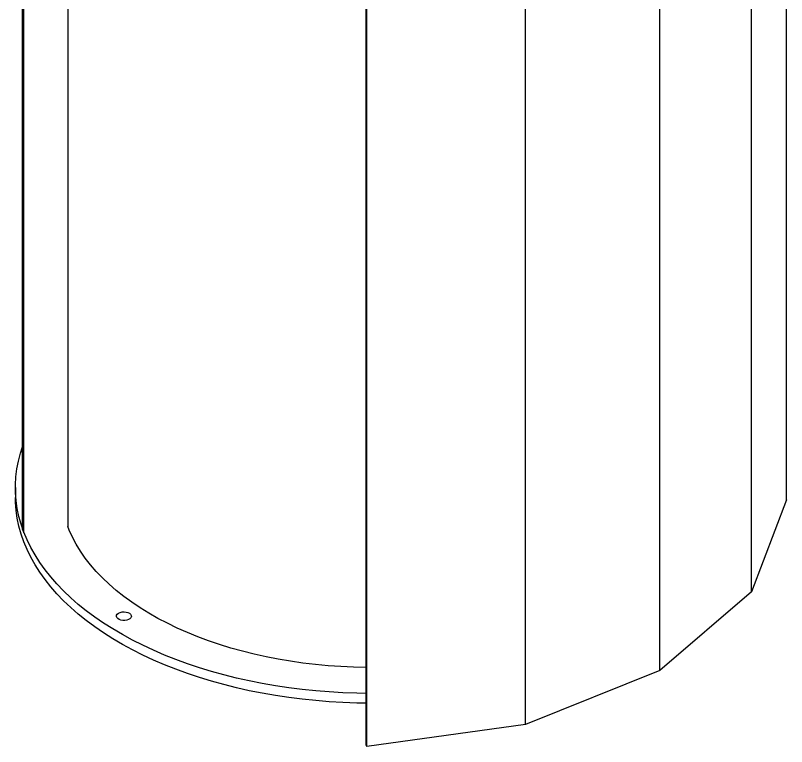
# Paper-space layout 'Sheet8' of a CAD drawing. Header units: millimetres. Extents: x 2 to 418, y 2 to 295.
# Drawn here: x 168.1 to 232.4, y 105.7 to 166.7 of the extents above; entities that cross this region are included whole.
import ezdxf

# ---------------------------------------------------------------- set-up
doc = ezdxf.new("R2010")
doc.units = ezdxf.units.MM

psp = doc.layouts.new('Sheet8')

# ---------------------------------------------------------------- linework, layer by layer
at = {"color": 7, "linetype": 'Continuous', "lineweight": 25}
for p, q in [((232.433772, 126.328616), (232.433772, 207.982698)), ((168.664212, 123.839733), (168.664212, 207.535166)), ((168.767416, 123.557305), (168.767416, 207.252738)), ((172.436664, 201.986509), (172.436664, 124.106209)), ((229.493067, 118.639256), (229.493067, 200.293337)), ((221.859251, 112.094196), (221.859251, 193.748278)), ((210.658711, 107.571991), (210.658711, 189.226072)), ((197.334896, 105.878711), (197.334896, 187.532793)), ((197.39311, 105.738357), (197.39311, 187.392438)), ((168.075182, 127.34549), (168.075182, 126.528949)), ((232.433772, 126.328616), (229.493067, 118.639256)), ((168.664212, 123.839733), (168.767416, 123.557305)), ((168.768444, 123.55743), (168.767416, 123.557305)), ((229.493067, 118.639256), (221.859251, 112.094196)), ((221.859251, 112.094196), (210.658711, 107.571991)), ((210.658711, 107.571991), (197.39311, 105.738357)), ((197.39311, 105.738357), (197.334896, 105.878711))]:
    psp.add_line(p, q, dxfattribs=at)
at = {"color": 7, "linetype": 'Continuous', "lineweight": 25, "flags": 128}
for points in [[(197.334896, 110.173513), (196.55659, 110.186802), (195.412082, 110.227771), (194.271158, 110.294171), (193.135515, 110.385905), (192.006839, 110.502836), (190.886808, 110.64479), (189.777085, 110.811556), (188.679319, 111.002887), (187.595141, 111.218497), (186.526161, 111.458068), (185.473969, 111.721242), (184.440127, 112.00763), (183.426171, 112.316805), (182.433607, 112.648308), (181.463911, 113.001646), (180.518523, 113.376295), (179.598847, 113.771699), (178.70625, 114.187268), (177.842058, 114.622387), (177.007555, 115.076409), (176.203981, 115.548659), (175.432529, 116.038435), (174.694346, 116.54501), (173.990529, 117.067632), (173.322122, 117.605523), (172.69012, 118.157885), (172.095461, 118.723897), (171.539028, 119.302718), (171.021649, 119.893488), (170.544092, 120.495329), (170.107066, 121.107348), (169.711221, 121.728635), (169.357145, 122.358267), (169.045364, 122.995308), (168.776341, 123.638812), (168.550475, 124.287824), (168.368104, 124.941378), (168.229496, 125.598504), (168.134859, 126.258225), (168.084333, 126.919562), (168.077992, 127.581532), (168.115847, 128.24315), (168.197841, 128.903436), (168.323853, 129.561406), (168.493694, 130.216085), (168.664212, 130.746118)], [(197.334896, 109.356972), (196.55659, 109.370261), (195.412082, 109.41123), (194.271158, 109.477631), (193.135515, 109.569365), (192.006839, 109.686295), (190.886808, 109.828249), (189.777085, 109.995015), (188.679319, 110.186346), (187.595141, 110.401957), (186.526161, 110.641527), (185.473969, 110.904702), (184.440127, 111.191089), (183.426171, 111.500264), (182.433607, 111.831767), (181.463911, 112.185105), (180.518523, 112.559755), (179.598847, 112.955158), (178.70625, 113.370728), (177.842058, 113.805846), (177.007555, 114.259868), (176.203981, 114.732118), (175.432529, 115.221894), (174.694346, 115.728469), (173.990529, 116.251091), (173.322122, 116.788982), (172.69012, 117.341344), (172.095461, 117.907356), (171.539028, 118.486177), (171.021649, 119.076947), (170.544092, 119.678788), (170.107066, 120.290807), (169.711221, 120.912094), (169.357145, 121.541726), (169.045364, 122.178767), (168.776341, 122.822272), (168.550475, 123.471283), (168.368104, 124.124837), (168.229496, 124.781963), (168.134859, 125.441684), (168.084333, 126.103021), (168.075182, 126.528949)], [(197.334896, 112.338678), (196.291269, 112.362153), (195.226991, 112.41114), (194.167094, 112.48531), (193.113365, 112.584538), (192.067582, 112.708656), (191.031507, 112.857454), (190.006888, 113.030683), (188.995452, 113.22805), (187.998905, 113.449223), (187.018927, 113.693827), (186.057172, 113.961451), (185.115259, 114.251644), (184.194779, 114.563916), (183.297282, 114.89774), (182.424283, 115.252555), (181.577253, 115.62776), (180.757621, 116.022725), (179.966769, 116.436782), (179.20603, 116.869234), (178.476687, 117.319351), (177.77997, 117.786374), (177.117054, 118.269517), (176.489056, 118.767963), (175.897036, 119.280873), (175.341992, 119.807382), (174.82486, 120.346602), (174.346511, 120.897623), (173.907752, 121.459517), (173.509324, 122.031336), (173.151898, 122.612116), (172.836077, 123.200878), (172.562392, 123.796628), (172.436664, 124.109426)], [(177.592982, 116.861426), (177.688372, 116.780048), (177.742193, 116.686831), (177.750453, 116.588687), (177.712539, 116.492897), (177.631262, 116.406564), (177.512652, 116.336091), (177.365505, 116.286705), (177.200733, 116.262069), (177.030558, 116.264009), (176.867601, 116.292382), (176.723946, 116.345084), (176.610249, 116.418206), (176.534942, 116.506325), (176.50361, 116.602905), (176.518577, 116.700783), (176.578732, 116.792701), (176.679615, 116.871841), (176.813743, 116.932334), (176.971169, 116.969693), (177.140217, 116.981148), (177.308349, 116.965848), (177.463096, 116.92493), (177.592982, 116.861426)]]:
    psp.add_lwpolyline(points, dxfattribs=at)

doc.saveas('drawing.dxf')
